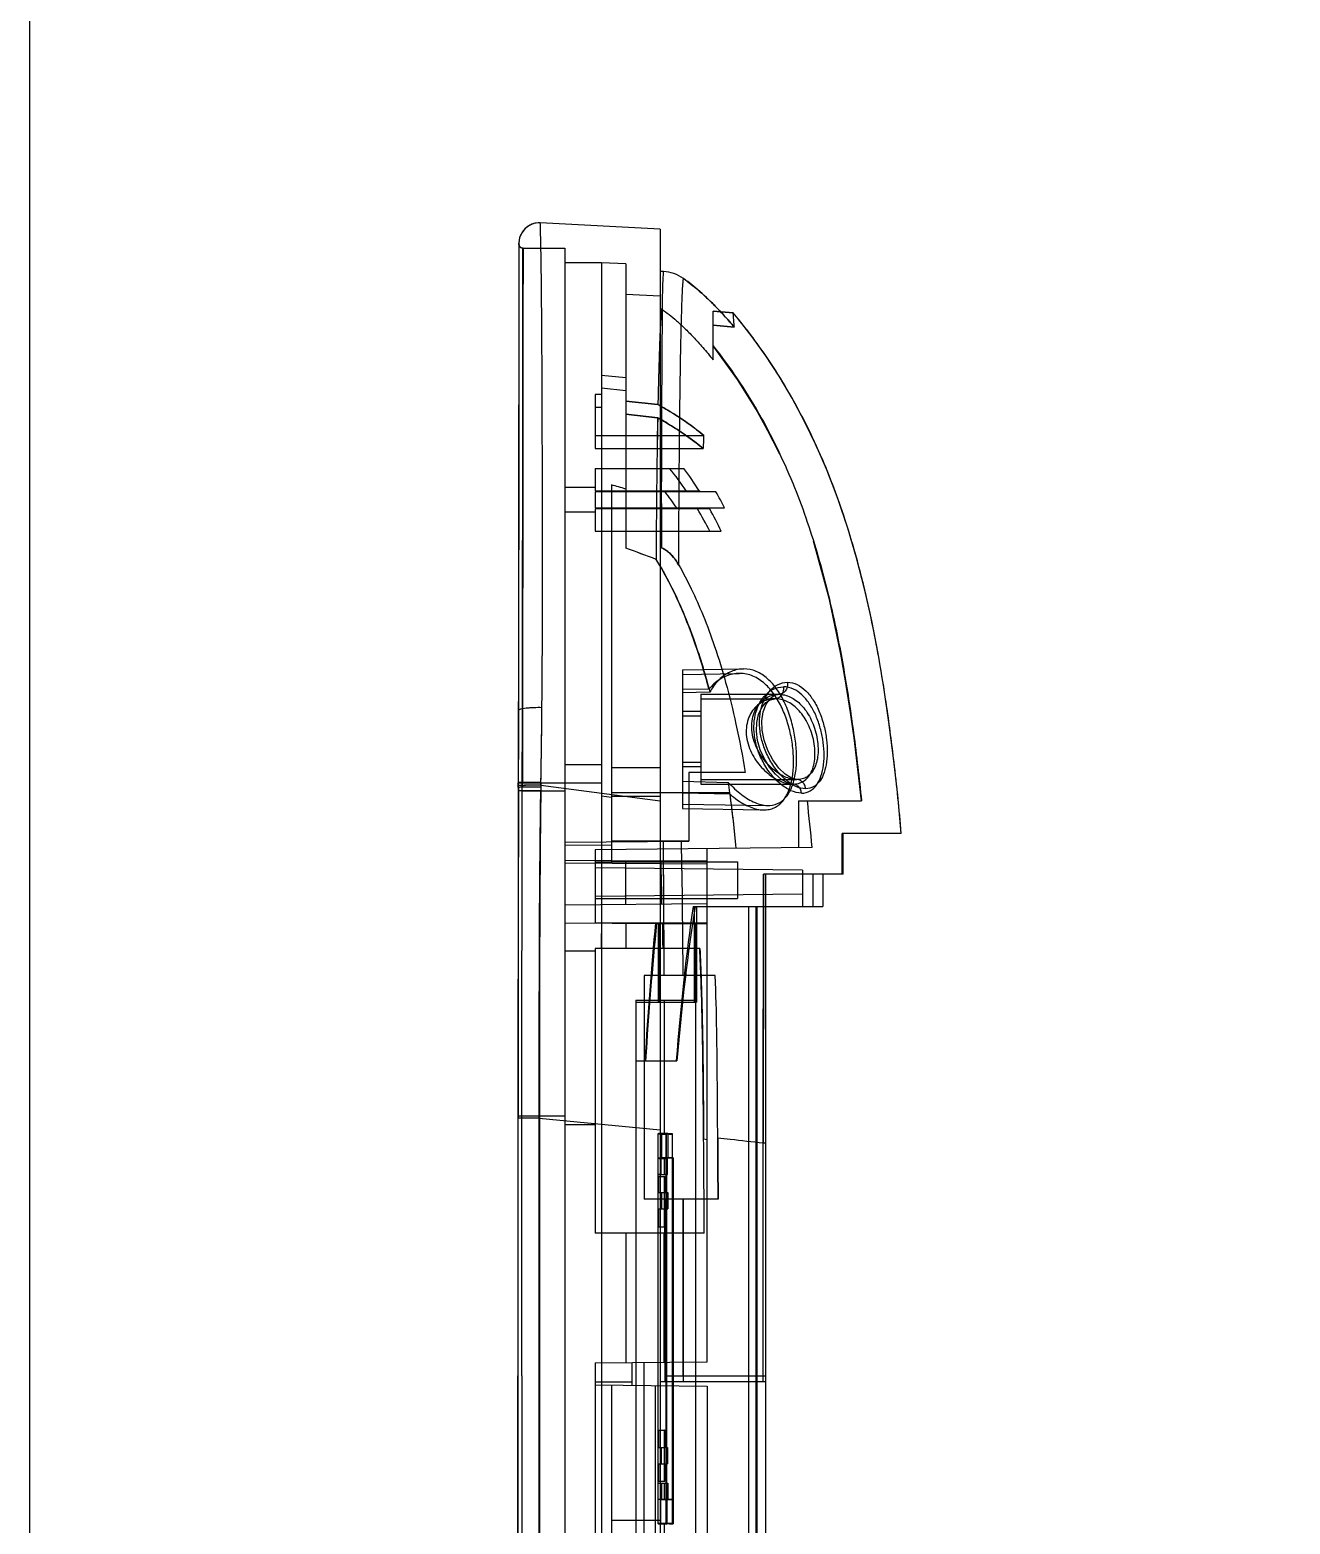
# Model space of a CAD drawing. Header units: inches. Extents: x 67 to 1213, y 469 to 1118.
# Drawn here: x 156 to 218, y 885 to 958.5 of the extents above; entities that cross this region are included whole.
import ezdxf

# ---------------------------------------------------------------- set-up
doc = ezdxf.new("R2010")
doc.units = ezdxf.units.IN
doc.header["$MEASUREMENT"] = 0

msp = doc.modelspace()

# ---------------------------------------------------------------- linework, layer by layer
at = {"color": 7, "linetype": 'Continuous'}
for p, q in [((187.02558, 948.72861), (181.1193, 949.03815)), ((187.02558, 948.72861), (187.02558, 865.99023)), ((180.06697, 948.03591), (180.05175, 932.1423)), ((180.26646, 947.79487), (182.32552, 947.79487)), ((182.32552, 947.79487), (182.32552, 836.78559)), ((182.32552, 947.09244), (184.12552, 947.09244)), ((185.32558, 947.01524), (184.12498, 947.07816)), ((184.12552, 947.08924), (184.12552, 837.49161)), ((185.32558, 947.01524), (185.32558, 933.0294)), ((187.02558, 946.65833), (187.17419, 946.64836)), ((187.17476, 946.64829), (187.02558, 946.6583)), ((187.02558, 945.42409), (185.32558, 945.51318)), ((187.09702, 944.7974), (187.02558, 944.80235)), ((187.02558, 944.80233), (187.09774, 944.79733)), ((190.6147, 944.61333), (189.62558, 944.69987)), ((189.62558, 942.29603), (189.62558, 944.69986)), ((189.62559, 944.69959), (190.61541, 944.61297)), ((190.66084, 943.91288), (189.62558, 944.00689)), ((189.62558, 944.00689), (190.66084, 943.91288)), ((191.81385, 943.07196), (191.28274, 943.78349)), ((184.12552, 941.54559), (185.32558, 941.42191)), ((184.12552, 940.59008), (183.82552, 940.59008)), ((183.82552, 940.59008), (183.82552, 937.93181)), ((185.32558, 940.77801), (184.12552, 940.9063)), ((183.82552, 939.96763), (184.12552, 939.96763)), ((186.90802, 940.09878), (185.32558, 940.26044)), ((185.32558, 940.26044), (186.90877, 940.0987)), ((192.70911, 938.08212), (191.71925, 939.92212)), ((185.32558, 939.61554), (186.89497, 939.44873)), ((186.89572, 939.44865), (185.32558, 939.61554)), ((183.82552, 938.57301), (189.17116, 938.57301)), ((183.82552, 937.93181), (189.14265, 937.93181)), ((183.82552, 936.95545), (188.18835, 936.95545)), ((183.82552, 936.95545), (183.82552, 935.85347)), ((183.82552, 936.00626), (182.32552, 936.00626)), ((183.82552, 935.85347), (188.93499, 935.85347)), ((189.76379, 935.80626), (183.82552, 935.80626)), ((183.82552, 935.80626), (183.82552, 935.00626)), ((184.62552, 936.14137), (184.62552, 917.61696)), ((183.82552, 934.80626), (182.32552, 934.80626)), ((183.82552, 935.00626), (190.19263, 935.00626)), ((189.46031, 934.95905), (183.82552, 934.95905)), ((183.82552, 934.95905), (183.82552, 933.85707)), ((183.82552, 933.85707), (190.02718, 933.85707)), ((187.08464, 933.04109), (187.02558, 933.06408)), ((187.02558, 933.06408), (187.08474, 933.04106)), ((180.05201, 932.33458), (180.01368, 904.9616)), ((188.12552, 927.03539), (191.11308, 927.08754)), ((188.12552, 927.03539), (188.12552, 920.21548)), ((188.12552, 926.81649), (190.90295, 926.86497)), ((189.41918, 926.09428), (188.12552, 926.06511)), ((189.46436, 925.94324), (188.12552, 925.90791)), ((189.02552, 925.83488), (192.86234, 925.83488)), ((189.02552, 925.83488), (189.02552, 921.41599)), ((189.02552, 925.61599), (192.66827, 925.61599)), ((189.02552, 924.98488), (188.12552, 924.98488)), ((189.02552, 924.76599), (188.12552, 924.76599)), ((182.32552, 922.37892), (184.12552, 922.37892)), ((187.02558, 922.21696), (184.62552, 922.21696)), ((189.02552, 922.48488), (188.12552, 922.48488)), ((189.02552, 922.26599), (188.12552, 922.26599)), ((180.03403, 921.48345), (184.12552, 921.48023)), ((180.03411, 921.24222), (180.03457, 921.48345)), ((180.21412, 904.96144), (180.23388, 921.48282)), ((180.23244, 921.48286), (180.23502, 921.24177)), ((181.14662, 921.49961), (181.14931, 921.35826)), ((188.12552, 921.56186), (190.37273, 921.50273)), ((191.20486, 921.99023), (188.42552, 921.99023)), ((188.42552, 921.99023), (188.42552, 918.60911)), ((189.02552, 921.63488), (193.74908, 921.63488)), ((180.03348, 921.24226), (180.03321, 921.07834)), ((180.03368, 921.34659), (180.03347, 921.24226)), ((180.03861, 921.25461), (180.03412, 921.24222)), ((180.0386, 921.25459), (180.03864, 921.34631)), ((180.23329, 921.07789), (180.23244, 921.24177)), ((180.23256, 921.07789), (182.32552, 921.07789)), ((181.14834, 921.3581), (181.1427, 921.08983)), ((181.14834, 921.35804), (187.02558, 920.59847)), ((184.12552, 920.8449), (184.62553, 920.7681)), ((190.45165, 920.98376), (184.62552, 920.98391)), ((184.62552, 920.81643), (187.02558, 920.81643)), ((190.45845, 920.91518), (188.12552, 920.96704)), ((189.02552, 921.41599), (193.54777, 921.41599)), ((188.12552, 920.43438), (192.32215, 920.36113)), ((188.12552, 920.21548), (192.10433, 920.14603)), ((193.82552, 920.59023), (196.92973, 920.59023)), ((193.82552, 920.59023), (193.82552, 918.29023)), ((182.32552, 918.55587), (188.42552, 918.60911)), ((184.62552, 918.61696), (188.42552, 918.61696)), ((195.98093, 916.9899), (195.98093, 918.99065)), ((198.88828, 918.99023), (195.98181, 918.99023)), ((196.02552, 916.97681), (196.02552, 918.99023)), ((182.32552, 918.41039), (184.62552, 918.43046)), ((194.50209, 918.29731), (183.82552, 918.1855)), ((183.82552, 918.1855), (183.82552, 914.59023)), ((189.32552, 892.99023), (189.32552, 918.2431)), ((182.32552, 917.67805), (189.32552, 917.61696)), ((189.32552, 917.47148), (182.32552, 917.53257)), ((183.82552, 917.59023), (190.82552, 917.59023)), ((194.02552, 917.18813), (183.82552, 917.29495)), ((189.32552, 917.61696), (184.62552, 917.61696)), ((185.32558, 915.48273), (185.32558, 917.65187)), ((190.82552, 917.59023), (190.82552, 915.79023)), ((194.02552, 917.18813), (194.02552, 915.39023)), ((192.09299, 903.75522), (192.10629, 916.99023)), ((196.02552, 916.99023), (192.10629, 916.99023)), ((192.22552, 867.19023), (192.22552, 916.99023)), ((194.52552, 916.99023), (194.52552, 915.39023)), ((195.02552, 916.99023), (195.02552, 915.39023)), ((194.02552, 915.99232), (183.82552, 915.8855)), ((183.82552, 915.79023), (190.82552, 915.79023)), ((189.32552, 915.51764), (182.32552, 915.45655)), ((188.63822, 915.39023), (195.02552, 915.39023)), ((188.71263, 910.69023), (188.71263, 915.39023)), ((188.81508, 915.39023), (188.81508, 910.69023)), ((191.36126, 915.39023), (191.36126, 868.79023)), ((191.72552, 915.39023), (191.72552, 867.19023)), ((191.77917, 915.39023), (191.77917, 868.79023)), ((189.32552, 914.51764), (182.32552, 914.57873)), ((183.82552, 914.59023), (189.32552, 914.59023)), ((185.32558, 914.55255), (185.32558, 913.31764)), ((186.91329, 914.59023), (186.91329, 910.69023)), ((186.98115, 910.69023), (186.98115, 914.59023)), ((188.78244, 869.59023), (188.78244, 914.59023)), ((184.1255, 913.31764), (184.12546, 914.05802)), ((183.82552, 913.19999), (182.32552, 913.19999)), ((188.97295, 913.31764), (183.82552, 913.31764)), ((183.82552, 913.31764), (183.82552, 899.31764)), ((189.73345, 911.99023), (186.22552, 911.99023)), ((186.22552, 911.99023), (186.22552, 900.99023)), ((180.01782, 910.57583), (180.00847, 892.29023)), ((185.82552, 910.79023), (188.81508, 910.79023)), ((185.82552, 910.79023), (185.82552, 872.99023)), ((185.82552, 910.69023), (188.81508, 910.69023)), ((187.22552, 904.19838), (187.22552, 910.79023)), ((185.82552, 907.79023), (187.84156, 907.79023)), ((182.32552, 905.07827), (180.01332, 905.0784)), ((180.01487, 905.07841), (180.01478, 904.97886)), ((180.028, 904.9743), (180.0153, 904.96161)), ((180.02444, 892.29023), (180.028, 904.9743)), ((180.21016, 892.29022), (180.21451, 905.07827)), ((181.06137, 892.29023), (181.06599, 904.96105)), ((181.06549, 904.97814), (181.06556, 905.07766)), ((181.06556, 904.97815), (187.02558, 904.39741)), ((181.06615, 904.97809), (181.06562, 904.96107)), ((181.0756, 904.9772), (181.07161, 892.29023)), ((182.32552, 904.67081), (183.82552, 904.67081)), ((186.92552, 885.00212), (186.92552, 904.22039)), ((187.33572, 904.22251), (187.02948, 904.22251)), ((187.02951, 903.02239), (187.02951, 904.22251)), ((187.39284, 904.21777), (187.08325, 904.21777)), ((187.08325, 904.21777), (187.08325, 903.01765)), ((187.63395, 904.20242), (187.30947, 904.20242)), ((187.30947, 886.19896), (187.30947, 904.20242)), ((187.63395, 904.19435), (187.30947, 904.19435)), ((187.33576, 903.02239), (187.33576, 904.22251)), ((187.39284, 904.21777), (187.39284, 903.01765)), ((187.63395, 886.19896), (187.63395, 904.20242)), ((189.15913, 903.95006), (189.32589, 903.9282)), ((189.15977, 903.94993), (189.32554, 903.92821)), ((192.09083, 891.99021), (192.09211, 903.75523)), ((187.61471, 903.02239), (187.02951, 903.02239)), ((187.07216, 903.0009), (187.38105, 903.0009)), ((187.07216, 902.19586), (187.07216, 903.0009)), ((187.07216, 902.99586), (187.38105, 902.99586)), ((187.65372, 903.01608), (187.08325, 903.01765)), ((187.22552, 902.19838), (187.22552, 902.99838)), ((187.29147, 903.02239), (187.29147, 885.02239)), ((187.32795, 903.01608), (187.32795, 885.01608)), ((187.38105, 902.19586), (187.38105, 903.0009)), ((187.61471, 903.02239), (187.61471, 885.02239)), ((187.65372, 903.01608), (187.65372, 885.01608)), ((186.92552, 902.10886), (187.24517, 902.10886)), ((186.93705, 902.10886), (186.93705, 901.30886)), ((186.94407, 902.10886), (186.94407, 901.30886)), ((187.07216, 902.2009), (187.38105, 902.2009)), ((187.07216, 902.19586), (187.38105, 902.19586)), ((187.22552, 899.61886), (187.22552, 902.10886)), ((187.23773, 902.10886), (187.23773, 901.30886)), ((187.24517, 902.10886), (187.24517, 901.30886)), ((189.87427, 900.99023), (186.22552, 900.99023)), ((186.93705, 901.30886), (187.39323, 901.30886)), ((187.06114, 901.30886), (187.06114, 900.50886)), ((187.08363, 901.30886), (187.08363, 900.50886)), ((187.26017, 892.29023), (187.25084, 900.99023)), ((187.36934, 901.30886), (187.36934, 900.50886)), ((187.39323, 901.30886), (187.39323, 900.50886)), ((186.93705, 900.50886), (187.39323, 900.50886)), ((186.93705, 900.50886), (186.93705, 899.61886)), ((186.94407, 900.50886), (186.94407, 899.61886)), ((187.23773, 900.50886), (187.23773, 899.61886)), ((187.24517, 900.50886), (187.24517, 899.61886)), ((186.92552, 899.61886), (187.24517, 899.61886)), ((189.18119, 899.31764), (183.82552, 899.31764)), ((185.32558, 899.31764), (184.12588, 899.31764)), ((185.32558, 899.31764), (185.32558, 892.94834)), ((183.82552, 892.93263), (189.32551, 892.99023)), ((183.82552, 892.93263), (183.82552, 864.63139)), ((185.62552, 892.95148), (185.62552, 891.82898)), ((186.22087, 892.95771), (186.22087, 876.79023)), ((180.01427, 879.61876), (180.00968, 892.29023)), ((180.0108, 892.29023), (180.02444, 892.29023)), ((180.028, 879.60617), (180.02444, 892.29023)), ((180.21016, 892.29024), (180.21444, 879.50219)), ((181.06578, 879.73523), (181.06137, 892.29023)), ((181.07161, 892.29023), (181.0756, 879.60326)), ((187.26042, 891.99024), (187.26044, 892.29023)), ((187.26044, 892.29023), (187.26042, 891.99024)), ((187.26044, 892.29022), (192.22552, 892.29025)), ((188.15267, 892.29023), (188.15214, 891.99021)), ((183.82552, 891.99023), (185.62552, 891.99023)), ((183.82552, 891.84783), (189.32552, 891.79023)), ((184.62552, 891.83945), (184.62552, 879.79023)), ((186.76915, 891.817), (186.76915, 876.79023)), ((192.22552, 891.99025), (187.02558, 891.99023)), ((189.32552, 891.79023), (189.32552, 869.59023)), ((186.94035, 889.61275), (186.94035, 888.76149)), ((186.94035, 889.61149), (187.24123, 889.61149)), ((187.22552, 887.11212), (187.22552, 889.61212)), ((187.24123, 889.61149), (187.24123, 888.76149)), ((186.94035, 888.76149), (187.38105, 888.76149)), ((187.07216, 888.76149), (187.07216, 887.96149)), ((187.38105, 888.76149), (187.38105, 887.96149)), ((186.94035, 887.96149), (186.94035, 887.11275)), ((186.94035, 887.96149), (187.38105, 887.96149)), ((187.24123, 887.96149), (187.24123, 887.11149)), ((186.92552, 887.01886), (187.39323, 887.01886)), ((186.94035, 887.11149), (187.24123, 887.11149)), ((187.06114, 887.01886), (187.06114, 886.21886)), ((187.08363, 887.01886), (187.08363, 886.21886)), ((187.22552, 886.21886), (187.22552, 887.01886)), ((187.36934, 887.01886), (187.36934, 886.21886)), ((187.39323, 887.01886), (187.39323, 886.21886)), ((186.92552, 886.21886), (187.39323, 886.21886)), ((187.63395, 886.20527), (187.03872, 886.20385)), ((187.03872, 886.20038), (187.03872, 885.00038)), ((187.63395, 886.19896), (187.03872, 886.20038)), ((187.34553, 886.20385), (187.34553, 885.00385)), ((184.62552, 885.19023), (187.02558, 885.19023)), ((187.34553, 885.00038), (187.03872, 885.00038)), ((187.22552, 872.99023), (187.22552, 885.01931)), ((187.61471, 885.02239), (187.29147, 885.02239)), ((187.65372, 885.01608), (187.32795, 885.01608))]:
    msp.add_line(p, q, dxfattribs=at)
msp.add_lwpolyline([(155.9932, 1015.51046), (293.89316, 1015.51046), (293.89316, 808.91913), (155.9932, 808.91913)], close=True)
for points in [[(181.1193, 949.03815), (180.84886, 949.01544), (180.59574, 948.92153), (180.3768, 948.76317), (180.20831, 948.55208), (180.10246, 948.30358), (180.06697, 948.03591)], [(180.06931, 947.97105), (180.06822, 947.98945), (180.06751, 948.00648), (180.06711, 948.0224), (180.06697, 948.03743)], [(180.06869, 947.98085), (180.06742, 948.0095), (180.06697, 948.03591)], [(180.26845, 947.79267), (180.19349, 947.80725), (180.13121, 947.84701), (180.08734, 947.90723), (180.06887, 947.98079)], [(180.26644, 947.79269), (180.19201, 947.80784), (180.13045, 947.84773)], [(198.88828, 918.99023), (198.71068, 920.86861), (198.50937, 922.69001), (198.28254, 924.45739), (198.02839, 926.17247), (197.74544, 927.83643), (197.43028, 929.45342), (197.07757, 931.02671), (196.6849, 932.55022), (196.2522, 934.01612), (195.77988, 935.42065), (195.2677, 936.76483), (194.71622, 938.0485), (194.12887, 939.26716), (193.51238, 940.41537), (192.87615, 941.48742), (192.22025, 942.49302), (191.5499, 943.43165), (190.8751, 944.29824)], [(192.91385, 937.65695), (191.92064, 939.57317), (190.83272, 941.33226), (189.62548, 942.97987)], [(196.92973, 920.59023), (196.5114, 924.12378), (195.99146, 927.42069), (195.3534, 930.49737), (194.57005, 933.36488)], [(196.92973, 920.59024), (196.62977, 923.22636), (196.27591, 925.72996), (195.86292, 928.1123)], [(193.53664, 921.41604), (193.29233, 921.4727), (192.99324, 921.64156), (192.68923, 921.9049), (192.40041, 922.24759), (192.14642, 922.65284), (191.94548, 923.10094), (191.81276, 923.56733), (191.75653, 924.01896), (191.77413, 924.4459), (191.86598, 924.84473), (192.02502, 925.18209), (192.22754, 925.42704), (192.44547, 925.56944), (192.66465, 925.61598)], [(193.73554, 921.63497), (193.48945, 921.70029), (193.17524, 921.89856), (192.85766, 922.20727), (192.56263, 922.60628), (192.3153, 923.07052), (192.13664, 923.57081), (192.04106, 924.06751), (192.02805, 924.53312), (192.09485, 924.96964), (192.23871, 925.34881), (192.4357, 925.62673), (192.64967, 925.78526), (192.85881, 925.83488)]]:
    msp.add_lwpolyline(points, dxfattribs=at)
for centre, radius, start, end in [((181.06697, 948.03952), 1, 86.9999997, 183.3543693), ((187.04308, 944.69868), 1.95408, 54.8761232, 86.152856), ((562.94114, 932.04296), 376.11878, 178.8717743, 179.9341598), ((562.69795, 932.03256), 375.87529, 178.8694695, 179.9325514), ((179.35362, 938.67825), 9.81745, 355.6394595, 359.385773), ((179.27391, 938.67331), 9.89776, 355.7035863, 359.4193579), ((174.5175, 926.5906), 16.60093, 33.9157911, 38.6349022), ((174.1035, 926.60882), 17.47671, 31.9358124, 36.3007599), ((129.13305, 743.16438), 200.79723, 73.7489199, 73.9568799), ((128.67928, 741.59706), 202.42891, 73.7497583, 73.956042), ((174.07327, 925.82198), 16.54228, 33.7245056, 37.125406), ((188.22206, 934.80633), 1.2668, 52.1235584, 55.7517967), ((171.42245, 925.45961), 21.05843, 26.9582129, 29.4280574), ((189.66938, 936.1593), 1.44854, 232.7499503, 235.9547918), ((171.53135, 924.72222), 20.12514, 26.9943348, 30.5745699), ((170.8377, 924.68296), 21.26968, 25.5515419, 28.8902345), ((152.55769, 842.22461), 96.53622, 69.2098438, 70.1574718), ((152.50044, 842.06997), 96.70112, 69.2108592, 70.1566656), ((-260.72895, 929.25886), 441.94792, 358.9756614, 359.4707239), ((131.45413, 912.28084), 59.63594, 8.3915243, 8.8957159), ((115.60066, 910.93411), 75.52269, 5.565215, 7.6469191), ((117.12854, 911.08944), 73.98526, 5.5603435, 7.6318049), ((99.95337, 909.60134), 94.94775, 5.2549069, 6.6460868), ((98.25261, 909.42314), 96.65771, 5.2677585, 6.6343281), ((-194.38456, 910.56085), 382.53516, 0.214092, 1.2067271), ((-198.49253, 910.51392), 386.64326, 0.2187704, 1.1992293), ((-172.06149, 908.46126), 359.23881, 1.1224225, 1.4635732), ((-154.8282, 908.85624), 342.00082, 1.1128199, 1.4467808), ((-307.64959, 899.27289), 496.83074, 0.0051613, 0.5393921), ((-348.77084, 899.14944), 537.95203, 0.0179148, 0.5112944), ((187.65477, 973.3895), 70.37418, 269.5346877, 269.7339133), ((187.72819, 984.92165), 81.90655, 269.548849, 269.7200237), ((187.99591, 981.96506), 78.94971, 269.5623315, 269.7516616), ((188.07316, 994.90439), 91.88926, 269.575791, 269.7384603)]:
    msp.add_arc(centre, radius, start, end, dxfattribs=at)
for centre, major_axis, ratio, start_param, end_param in [((192.32652, 892.29023), (0, 33.43988), 0.15254239, 0.80821281, 1.08883468), ((192.32652, 892.29023), (0, 32.5361), 0.15677968, 0.78132591, 1.07424777), ((192.32652, 892.29023), (0, 42.61766), 0.15254239, 1.02012765, 1.19856065), ((192.32652, 892.29023), (0, 41.46583), 0.15677968, 1.00298027, 1.18769189), ((192.32652, 904.19838), (5.401, 0), 0.00201857, 2.76225876, 3.52092655), ((192.32652, 904.19838), (5.101, 0), 0.00201857, 2.73870113, 3.54448418), ((192.32652, 902.99838), (5.401, 0), 0.00201857, 2.90803646, 3.37514885), ((192.32652, 902.99838), (5.101, 0), 0.00201857, 2.8940214, 3.38916391), ((192.32652, 902.19838), (5.401, 0), 0.00201857, 2.90803646, 3.37514885), ((192.32652, 902.19838), (5.101, 0), 0.00201857, 2.8940214, 3.38916391), ((192.32652, 889.61212), (5.401, 0), 0.00157737, 3.06746442, 3.21572088), ((192.32652, 889.61212), (5.101, 0), 0.00157737, 3.06309607, 3.22008924), ((192.32652, 887.11212), (5.401, 0), 0.00157737, 3.06746442, 3.21572088), ((192.32652, 887.11212), (5.101, 0), 0.00157737, 3.06309607, 3.22008924), ((192.32652, 886.20212), (5.401, 0), 0.00157737, 2.76225876, 2.93649171), ((192.32652, 886.20212), (5.401, 0), 0.00157737, -2.93649171, -2.76225876), ((192.32652, 886.20212), (5.101, 0), 0.00157737, 2.73870113, 2.92424136), ((192.32652, 886.20212), (5.101, 0), 0.00157737, -2.92424136, -2.73870113), ((192.32652, 885.01931), (5.401, 0), 0.00157737, 2.77136143, 3.53006329), ((192.32652, 885.00212), (5.401, 0), 0.00157737, 2.93649171, 3.3466936), ((192.32652, 885.01931), (5.101, 0), 0.00157737, 2.74843073, 3.55425529), ((192.32652, 885.00212), (5.101, 0), 0.00157737, 2.92424136, 3.35894394)]:
    msp.add_ellipse(centre, major_axis=major_axis, ratio=ratio, start_param=start_param, end_param=end_param, dxfattribs=at)
for points, knots in [([(181.14931, 921.49961), (181.16391, 922.20461), (181.1875, 923.83289), (181.21423, 926.57264), (181.22736, 929.8107), (181.22863, 933.18059), (181.22208, 936.402), (181.21631, 939.32602), (181.20601, 941.99177), (181.19185, 944.34858), (181.17357, 946.27752), (181.15222, 947.69628), (181.13365, 948.55784), (181.12238, 948.9413), (181.1193, 949.03815)], [0, 0, 0, 0, 0.07681442, 0.17739087, 0.29846483, 0.42954952, 0.5444854, 0.64938582, 0.74807458, 0.8348772, 0.90612658, 0.95821033, 0.98944492, 1, 1, 1, 1]), ([(180.06869, 947.98089), (180.06852, 947.81304), (180.06781, 947.1461), (180.06604, 945.66549), (180.06421, 943.25525), (180.061, 940.00503), (180.05743, 936.03928), (180.05187, 931.51053), (180.04502, 926.59524), (180.03803, 923.20915), (180.03395, 921.48354)], [0, 0, 0, 0, 0.01900336, 0.07551058, 0.16763279, 0.29188775, 0.44349665, 0.61663048, 0.80462829, 1, 1, 1, 1]), ([(180.06888, 947.98063), (180.06999, 947.96334), (180.0791, 947.91549), (180.11627, 947.85503), (180.17976, 947.80668), (180.2391, 947.79307), (180.26644, 947.79269)], [0, 0, 0, 0, 0.16101255, 0.45353552, 0.74605849, 1, 1, 1, 1]), ([(180.23081, 921.48283), (180.23205, 922.02557), (180.23458, 923.20318), (180.23812, 925.07384), (180.24151, 927.10137), (180.24453, 929.11758), (180.2471, 930.99934), (180.24939, 932.70109), (180.25146, 934.29506), (180.25337, 935.87172), (180.25514, 937.46402), (180.25672, 939.01051), (180.2581, 940.40696), (180.25933, 941.59394), (180.26036, 942.58375), (180.26119, 943.41076), (180.26185, 944.10342), (180.26238, 944.68452), (180.26283, 945.17445), (180.26321, 945.59097), (180.26353, 945.94804), (180.26383, 946.25512), (180.26409, 946.51757), (180.26432, 946.73878), (180.26451, 946.92247), (180.26467, 947.0739), (180.2648, 947.19892), (180.2649, 947.30245), (180.26498, 947.38839), (180.26505, 947.45987), (180.2651, 947.51937), (180.26514, 947.5689), (180.26517, 947.61011), (180.2652, 947.64435), (180.26522, 947.67273), (180.26523, 947.69617), (180.26524, 947.71546), (180.26525, 947.7313), (180.26526, 947.74424), (180.26526, 947.75479), (180.26526, 947.76335), (180.26526, 947.77027), (180.26526, 947.77696), (180.26525, 947.78429), (180.26524, 947.78979), (180.26523, 947.79271)], [0, 0, 0, 0, 0.06188662, 0.13427772, 0.21330302, 0.29307725, 0.36417688, 0.42787255, 0.48712057, 0.54592945, 0.607653, 0.66868346, 0.72226837, 0.76688358, 0.80403024, 0.83513168, 0.8611834, 0.88301175, 0.90139175, 0.91704793, 0.93050588, 0.94210655, 0.95206261, 0.96043236, 0.96732985, 0.97300784, 0.97769951, 0.98158543, 0.98481297, 0.98749926, 0.98973574, 0.99159722, 0.99314656, 0.99443464, 0.99550195, 0.99638277, 0.99710738, 0.99770186, 0.99818795, 0.99858372, 0.99890467, 0.99916415, 0.99937276, 0.99966659, 1, 1, 1, 1]), ([(180.26845, 947.79267), (180.26846, 947.79055), (180.26847, 947.78603), (180.26848, 947.77743), (180.26848, 947.76802), (180.26848, 947.7573), (180.26848, 947.74599), (180.26847, 947.73173), (180.26846, 947.71386), (180.26845, 947.69157), (180.26843, 947.66389), (180.26841, 947.62969), (180.26838, 947.58755), (180.26834, 947.53574), (180.26828, 947.47214), (180.26821, 947.39422), (180.26812, 947.29888), (180.268, 947.18242), (180.26786, 947.04041), (180.26768, 946.86799), (180.26746, 946.66039), (180.26721, 946.41255), (180.26692, 946.11804), (180.26659, 945.76768), (180.26621, 945.34842), (180.26575, 944.84354), (180.26519, 944.23332), (180.26449, 943.49554), (180.2636, 942.60421), (180.26248, 941.52484), (180.26115, 940.23382), (180.2597, 938.76797), (180.2581, 937.2169), (180.25632, 935.64738), (180.25436, 934.0393), (180.25208, 932.30478), (180.24945, 930.34232), (180.24634, 928.13646), (180.24264, 925.80911), (180.23856, 923.57133), (180.23554, 922.14493), (180.23403, 921.48286)], [0, 0, 0, 0, 0.00024205, 0.00051549, 0.00098092, 0.00131459, 0.0017378, 0.00227115, 0.00293992, 0.00377517, 0.0048133, 0.00609604, 0.00767532, 0.00961802, 0.01200399, 0.01492676, 0.01850295, 0.02287492, 0.02820674, 0.03469582, 0.04253484, 0.05187838, 0.06295655, 0.07611627, 0.09182906, 0.11076251, 0.13368603, 0.16140944, 0.19488837, 0.23532098, 0.28448566, 0.34209851, 0.40246567, 0.46134781, 0.5210641, 0.58582816, 0.65912836, 0.74483501, 0.83735343, 0.92450692, 1, 1, 1, 1]), ([(187.17429, 946.64835), (187.15521, 946.4426), (187.12957, 945.94976), (187.11977, 945.16981), (187.11439, 944.28698), (187.10646, 943.27673), (187.10023, 942.16842), (187.09116, 940.93463), (187.0882, 939.67785), (187.08066, 938.34324), (187.07697, 936.91122), (187.07411, 935.13524), (187.08083, 933.82199), (187.08464, 933.04109)], [0, 0, 0, 0, 0.04555148, 0.10871926, 0.17195193, 0.24017176, 0.33143407, 0.41628004, 0.51216377, 0.60849031, 0.71049537, 0.82785107, 1, 1, 1, 1]), ([(187.93652, 932.19604), (187.93949, 933.03751), (187.9431, 934.66447), (187.95991, 937.01183), (187.98016, 939.16541), (188.0037, 941.10052), (188.03286, 942.79376), (188.06101, 944.04318), (188.0847, 944.90441), (188.10435, 945.43954), (188.12982, 945.89563), (188.15323, 946.17262), (188.16708, 946.29714)], [0, 0, 0, 0, 0.17897458, 0.34603995, 0.49927431, 0.63704199, 0.75764972, 0.8594626, 0.90284748, 0.94089626, 0.97335118, 1, 1, 1, 1]), ([(190.66084, 943.91288), (190.38603, 944.23703), (189.84554, 944.83779), (189.01805, 945.64162), (188.44962, 946.09888), (188.16703, 946.29718)], [0, 0, 0, 0, 0.36866657, 0.70050179, 1, 1, 1, 1]), ([(188.16735, 946.29694), (188.29259, 946.20905), (188.54626, 946.02032), (188.92561, 945.70526), (189.32158, 945.34469), (189.74259, 944.92989), (190.19541, 944.44968), (190.50179, 944.10048), (190.66084, 943.91288)], [0, 0, 0, 0, 0.13272044, 0.27410555, 0.42757956, 0.59713547, 0.78665529, 1, 1, 1, 1]), ([(187.09703, 944.79746), (187.08721, 944.72223), (187.06808, 944.55093), (187.04457, 944.257), (187.02288, 943.8839), (187.0023, 943.412), (186.98099, 942.81485), (186.95768, 942.06502), (186.93182, 941.14217), (186.91587, 940.46683), (186.90801, 940.09879)], [0, 0, 0, 0, 0.04838334, 0.10991661, 0.18804131, 0.28673773, 0.41117687, 0.56914687, 0.76520928, 1, 1, 1, 1]), ([(187.09774, 944.79732), (187.08801, 944.72232), (187.06904, 944.55156), (187.0457, 944.25856), (187.02409, 943.88653), (187.00354, 943.4157), (186.9822, 942.8196), (186.9588, 942.07037), (186.93276, 941.14593), (186.91669, 940.46861), (186.90877, 940.0987)], [0, 0, 0, 0, 0.04823467, 0.10956437, 0.18744535, 0.28590985, 0.41014778, 0.56788285, 0.76400984, 1, 1, 1, 1]), ([(187.09702, 944.7974), (187.21948, 944.71228), (187.46805, 944.52756), (187.84135, 944.21279), (188.23821, 943.84212), (188.66971, 943.40285), (189.1407, 942.8832), (189.45991, 942.50178), (189.62558, 942.29603)], [0, 0, 0, 0, 0.12540544, 0.26022354, 0.41039749, 0.5818959, 0.77786414, 1, 1, 1, 1]), ([(190.66084, 943.91288), (190.65723, 944.01775), (190.6548, 944.18399), (190.62468, 944.44282), (190.62682, 944.50979), (190.60757, 944.62099), (190.61542, 944.61299)], [0, 0, 0, 0, 0.44848083, 0.76317124, 0.95213298, 1, 1, 1, 1]), ([(198.88828, 918.99023), (198.78632, 920.16187), (198.57859, 922.23126), (198.2201, 924.98061), (197.87834, 927.1309), (197.53853, 928.96603), (197.1269, 930.87987), (196.61812, 932.85661), (196.03279, 934.73436), (195.41761, 936.42621), (194.71314, 938.10377), (193.87695, 939.79353), (192.9315, 941.43412), (191.87606, 943.02662), (191.06478, 944.07707), (190.6154, 944.61298)], [0, 0, 0, 0, 0.1289392, 0.22797966, 0.30393878, 0.36762003, 0.43257416, 0.51852994, 0.59130772, 0.6481232, 0.71584364, 0.79068323, 0.85466418, 0.92332249, 1, 1, 1, 1]), ([(189.62548, 942.97989), (190.45467, 941.93861), (191.91738, 939.76569), (193.58637, 936.31674), (194.74163, 932.96588), (195.53656, 929.83302), (196.1091, 926.86752), (196.5724, 923.81167), (196.81673, 921.70314), (196.92973, 920.59023)], [0, 0, 0, 0, 0.16724008, 0.32756678, 0.48012446, 0.61175229, 0.73336701, 0.85945341, 1, 1, 1, 1]), ([(189.1705, 938.57301), (188.93444, 938.76529), (188.45091, 939.13491), (187.69482, 939.64342), (187.17261, 939.95208), (186.90802, 940.09878)], [0, 0, 0, 0, 0.33432826, 0.66780136, 1, 1, 1, 1]), ([(186.90877, 940.0987), (187.17259, 939.95284), (187.695, 939.64574), (188.45115, 939.1372), (188.93489, 938.76604), (189.17116, 938.57301)], [0, 0, 0, 0, 0.3310117, 0.66498114, 1, 1, 1, 1]), ([(186.89497, 939.44873), (187.15956, 939.30105), (187.6797, 938.99187), (188.43047, 938.48593), (188.90945, 938.12079), (189.14265, 937.93181)], [0, 0, 0, 0, 0.33486318, 0.6682847, 1, 1, 1, 1]), ([(189.14388, 937.93181), (188.91115, 938.12105), (188.43294, 938.48702), (187.68187, 938.9929), (187.16074, 939.30114), (186.89572, 939.44865)], [0, 0, 0, 0, 0.3314346, 0.66487577, 1, 1, 1, 1]), ([(188.29391, 935.85347), (188.29255, 935.84854), (188.29009, 935.83838), (188.28729, 935.82262), (188.286, 935.8118), (188.2855, 935.80626)], [0, 0, 0, 0, 0.31956422, 0.65264857, 1, 1, 1, 1]), ([(189.46031, 934.95905), (189.46151, 934.96401), (189.46368, 934.9742), (189.46615, 934.98996), (189.46728, 935.00075), (189.46772, 935.00626)], [0, 0, 0, 0, 0.32006006, 0.6532355, 1, 1, 1, 1]), ([(187.93649, 932.19607), (187.86123, 932.32927), (187.70165, 932.57158), (187.41593, 932.8652), (187.19474, 932.99818), (187.08464, 933.04109)], [0, 0, 0, 0, 0.37611203, 0.70950542, 1, 1, 1, 1]), ([(187.08474, 933.04106), (187.14305, 933.01833), (187.26337, 932.95852), (187.43788, 932.83307), (187.61251, 932.66386), (187.78333, 932.4492), (187.88618, 932.28515), (187.93652, 932.19603)], [0, 0, 0, 0, 0.15365815, 0.32806586, 0.52566408, 0.74871083, 1, 1, 1, 1]), ([(189.41918, 926.09428), (189.19827, 926.9232), (188.72344, 928.47968), (187.85647, 930.61712), (187.17635, 931.89652), (186.82254, 932.47516)], [0, 0, 0, 0, 0.37243527, 0.70554229, 1, 1, 1, 1]), ([(186.82287, 932.47504), (187.19579, 931.86625), (187.89435, 930.54902), (188.77287, 928.35924), (189.24472, 926.78396), (189.46436, 925.94324)], [0, 0, 0, 0, 0.3030146, 0.63119657, 1, 1, 1, 1]), ([(187.93649, 932.19607), (188.15272, 931.81328), (188.57878, 930.99543), (189.171, 929.65781), (189.7411, 928.12141), (190.28412, 926.33995), (190.78965, 924.27228), (191.07207, 922.78599), (191.20486, 921.99023)], [0, 0, 0, 0, 0.1224794, 0.25669735, 0.40728349, 0.57873714, 0.7752435, 1, 1, 1, 1]), ([(190.45845, 920.91517), (190.57497, 920.81525), (190.80845, 920.63375), (191.1698, 920.41151), (191.52118, 920.25296), (191.85508, 920.16084), (192.1657, 920.13548), (192.44857, 920.17511), (192.70005, 920.27564), (192.9178, 920.43044), (193.10204, 920.63205), (193.2542, 920.87371), (193.37631, 921.15028), (193.46981, 921.45693), (193.53599, 921.78998), (193.57553, 922.14441), (193.58915, 922.51556), (193.57758, 922.89698), (193.54182, 923.2835), (193.48291, 923.66979), (193.40147, 924.05276), (193.29785, 924.42901), (193.17171, 924.79615), (193.02251, 925.15093), (192.84911, 925.48998), (192.65044, 925.80851), (192.4256, 926.10045), (192.17401, 926.35852), (191.89601, 926.57415), (191.59314, 926.7382), (191.26971, 926.84146), (190.93289, 926.87692), (190.59295, 926.84189), (190.26077, 926.73885), (189.94718, 926.57418), (189.66235, 926.35763), (189.49578, 926.18547), (189.41918, 926.09428)], [0, 0, 0, 0, 0.03748498, 0.07206802, 0.10337085, 0.13132136, 0.15624885, 0.17895314, 0.20044894, 0.22174604, 0.24364188, 0.26672708, 0.29118338, 0.31726445, 0.34486236, 0.37399269, 0.40426587, 0.43548733, 0.46711721, 0.49900482, 0.53085893, 0.56267931, 0.59425364, 0.62559616, 0.65659251, 0.68715562, 0.71714856, 0.74641022, 0.77494031, 0.80274173, 0.83009857, 0.85731774, 0.8848587, 0.91297587, 0.94173876, 0.97091643, 1, 1, 1, 1]), ([(190.37273, 921.50273), (190.57161, 921.28149), (190.97804, 920.89906), (191.63094, 920.49587), (192.25555, 920.32167), (192.81224, 920.41233), (193.23135, 920.74329), (193.50874, 921.22768), (193.67703, 921.82383), (193.74802, 922.50829), (193.72631, 923.25495), (193.61257, 924.03475), (193.40554, 924.81412), (193.10315, 925.55364), (192.704, 926.20804), (192.20867, 926.72759), (191.61968, 927.05536), (190.97117, 927.1235), (190.352, 926.91977), (189.83077, 926.50811), (189.57069, 926.14118), (189.46436, 925.94324)], [0, 0, 0, 0, 0.06858584, 0.12778587, 0.1754946, 0.21496439, 0.25285078, 0.29442837, 0.34173504, 0.39474795, 0.45249472, 0.51352867, 0.57604338, 0.63796687, 0.69711965, 0.75179364, 0.80176237, 0.84927166, 0.8977035, 0.94819915, 1, 1, 1, 1]), ([(193.9734, 920.97056), (193.79598, 920.97598), (193.41276, 921.0729), (192.8936, 921.43332), (192.41157, 921.94482), (192.03204, 922.55847), (191.76988, 923.19886), (191.64142, 923.81222), (191.62292, 924.3969), (191.71061, 924.94041), (191.90427, 925.4264), (192.19516, 925.82828), (192.58656, 926.13027), (192.91603, 926.19582), (193.08342, 926.20611)], [0, 0, 0, 0, 0.07578722, 0.1637312, 0.26660182, 0.3740303, 0.4699096, 0.56071476, 0.64006481, 0.71841852, 0.79416537, 0.86119381, 0.92839737, 1, 1, 1, 1]), ([(194.17863, 921.19066), (194.01651, 921.1906), (193.6499, 921.29107), (193.15693, 921.63414), (192.69686, 922.13734), (192.32102, 922.73922), (192.06264, 923.38191), (191.92361, 924.00292), (191.89741, 924.59043), (191.97119, 925.14013), (192.1517, 925.63676), (192.42564, 926.04262), (192.80039, 926.34364), (193.11565, 926.4274), (193.28162, 926.42638)], [0, 0, 0, 0, 0.07025164, 0.15917729, 0.25747931, 0.36385757, 0.46495667, 0.55625344, 0.63830482, 0.71856563, 0.79505172, 0.86532151, 0.92807936, 1, 1, 1, 1]), ([(193.08342, 926.20611), (193.09394, 926.1381), (193.09177, 926.02923), (193.04931, 925.89203), (192.99682, 925.79456), (192.92544, 925.71459), (192.82064, 925.64006), (192.72687, 925.61599), (192.66827, 925.61599)], [0, 0, 0, 0, 0.25420604, 0.39135716, 0.52811495, 0.6598133, 0.78355741, 1, 1, 1, 1]), ([(193.28162, 926.42638), (193.29346, 926.35177), (193.28939, 926.2335), (193.238, 926.08965), (193.16346, 925.96715), (193.03745, 925.86269), (192.91617, 925.83488), (192.86234, 925.83488)], [0, 0, 0, 0, 0.2778936, 0.42083786, 0.5586657, 0.80202864, 1, 1, 1, 1]), ([(193.9734, 920.97056), (194.12299, 920.97034), (194.42141, 921.04601), (194.75196, 921.37269), (194.96473, 921.82629), (195.07846, 922.37905), (195.09766, 922.99547), (195.03464, 923.62468), (194.89207, 924.24931), (194.67618, 924.84435), (194.38055, 925.38158), (194.02164, 925.81531), (193.58938, 926.12067), (193.25391, 926.20584), (193.08342, 926.20611)], [0, 0, 0, 0, 0.06742144, 0.13098781, 0.20312968, 0.29041456, 0.38360847, 0.48012841, 0.57465391, 0.67170782, 0.76447748, 0.8498204, 0.92316081, 1, 1, 1, 1]), ([(193.28162, 926.42638), (193.44606, 926.42627), (193.78681, 926.33698), (194.21997, 926.00802), (194.58763, 925.53372), (194.88334, 924.94669), (195.09418, 924.29217), (195.21889, 923.62519), (195.25657, 922.97892), (195.2079, 922.39135), (195.07704, 921.8989), (194.87097, 921.52352), (194.57637, 921.25501), (194.31494, 921.19013), (194.17863, 921.19066)], [0, 0, 0, 0, 0.07483973, 0.15400374, 0.24380186, 0.34575407, 0.45166538, 0.5557556, 0.65377636, 0.74544286, 0.8230149, 0.88398344, 0.93796426, 1, 1, 1, 1]), ([(181.20011, 925.17637), (181.06918, 925.1796), (180.87091, 925.17898), (180.61098, 925.16618), (180.43, 925.15083), (180.27681, 925.13012), (180.16091, 925.10631), (180.08936, 925.08319), (180.05461, 925.06234), (180.04437, 925.05174), (180.04162, 925.04652)], [0, 0, 0, 0, 0.33330859, 0.50419624, 0.66218735, 0.79545841, 0.89712472, 0.9636104, 0.98497784, 1, 1, 1, 1]), ([(192.66825, 925.61599), (192.56758, 925.61598), (192.36302, 925.59203), (192.06788, 925.48227), (191.79333, 925.29803), (191.5538, 925.03671), (191.36719, 924.69994), (191.25744, 924.29602), (191.24401, 923.84891), (191.33022, 923.39292), (191.50106, 922.95947), (191.80298, 922.45152), (192.18595, 922.03132), (192.61203, 921.7179), (193.01238, 921.50288), (193.33934, 921.416), (193.54775, 921.41599)], [0, 0, 0, 0, 0.04930316, 0.09976852, 0.15284392, 0.20972332, 0.27177719, 0.33963029, 0.41274251, 0.48893607, 0.56533823, 0.63971826, 0.77748789, 0.84003411, 0.89793244, 1, 1, 1, 1]), ([(193.74907, 921.63488), (193.54677, 921.63491), (193.2286, 921.72325), (192.84166, 921.93979), (192.54175, 922.16928), (192.25456, 922.45462), (191.99168, 922.79538), (191.76801, 923.1859), (191.60212, 923.61657), (191.51632, 924.06822), (191.52357, 924.51139), (191.62209, 924.91356), (191.79538, 925.25094), (192.02168, 925.5139), (192.28377, 925.69993), (192.56764, 925.81083), (192.76518, 925.83488), (192.86233, 925.83488)], [0, 0, 0, 0, 0.10079852, 0.15844093, 0.22096569, 0.28819086, 0.35965992, 0.43474707, 0.51166886, 0.5885638, 0.66238238, 0.73080289, 0.79303635, 0.84963039, 0.90202891, 0.95159074, 1, 1, 1, 1]), ([(193.54771, 921.41599), (193.63952, 921.416), (193.82304, 921.43777), (194.08131, 921.54952), (194.30301, 921.74389), (194.47624, 922.01639), (194.59161, 922.35792), (194.64736, 922.75377), (194.6377, 923.18447), (194.56821, 923.62613), (194.4415, 924.05511), (194.21739, 924.56596), (193.91367, 925.00368), (193.54443, 925.32432), (193.26111, 925.49158), (192.96741, 925.59294), (192.76649, 925.61598), (192.66822, 925.61599)], [0, 0, 0, 0, 0.04799095, 0.09529374, 0.14490261, 0.19977383, 0.26215204, 0.33193881, 0.40772283, 0.48652157, 0.56501138, 0.6408012, 0.77773346, 0.83870723, 0.89531132, 0.9486312, 1, 1, 1, 1]), ([(192.86229, 925.83488), (192.95791, 925.83487), (193.15406, 925.81122), (193.44052, 925.70827), (193.71689, 925.53903), (193.97706, 925.30576), (194.2147, 925.01176), (194.42305, 924.66249), (194.59328, 924.26717), (194.71816, 923.84014), (194.78827, 923.4008), (194.80084, 922.97246), (194.75048, 922.57842), (194.64245, 922.23789), (194.47797, 921.96535), (194.26551, 921.7699), (194.01597, 921.65689), (193.83793, 921.63489), (193.74903, 921.63488)], [0, 0, 0, 0, 0.05056225, 0.10337795, 0.15978694, 0.22085501, 0.28726577, 0.35893712, 0.43524036, 0.51426467, 0.59359092, 0.66987763, 0.74009376, 0.80269565, 0.85745431, 0.9065439, 0.95298854, 1, 1, 1, 1]), ([(180.0417, 925.04664), (180.04058, 924.40615), (180.03834, 923.21842), (180.0358, 922.03069), (180.03457, 921.48345)], [0, 0, 0, 0, 0.53925273, 1, 1, 1, 1]), ([(180.03864, 921.34629), (180.03887, 921.75855), (180.03939, 922.58221), (180.04039, 923.81564), (180.04119, 924.63679), (180.04162, 925.04655)], [0, 0, 0, 0, 0.3342446, 0.66778757, 1, 1, 1, 1]), ([(181.14931, 921.4996), (181.08502, 921.49986), (180.95339, 921.50016), (180.75548, 921.49989), (180.56165, 921.49879), (180.40893, 921.49718), (180.29938, 921.49541), (180.23025, 921.49398), (180.17121, 921.49243), (180.12296, 921.49081), (180.08581, 921.48912), (180.0617, 921.48762), (180.04778, 921.4863), (180.041, 921.48549), (180.03674, 921.48462), (180.03448, 921.48405), (180.03395, 921.48354)], [0, 0, 0, 0, 0.17283697, 0.35386229, 0.53207006, 0.69391323, 0.76444523, 0.82663953, 0.87979496, 0.92321103, 0.95641264, 0.97982279, 0.98806122, 0.99410124, 0.99803627, 1, 1, 1, 1]), ([(194.17863, 921.19066), (194.1728, 921.25072), (194.14205, 921.36987), (194.04166, 921.51905), (193.90249, 921.61395), (193.79761, 921.63488), (193.74908, 921.63488)], [0, 0, 0, 0, 0.26880397, 0.53726022, 0.78382852, 1, 1, 1, 1]), ([(180.03321, 921.07821), (180.02892, 918.41213), (180.02175, 913.07887), (180.01642, 907.7456), (180.01444, 905.07841)], [0, 0, 0, 0, 0.49989686, 1, 1, 1, 1]), ([(180.0386, 921.25459), (180.03805, 919.89148), (180.03698, 917.25671), (180.03405, 913.23017), (180.03074, 909.16652), (180.0289, 906.37453), (180.028, 904.9743)], [0, 0, 0, 0, 0.25118336, 0.48551371, 0.74197778, 1, 1, 1, 1]), ([(181.1427, 921.08983), (181.0322, 921.09015), (180.81873, 921.09145), (180.52542, 921.08571), (180.2794, 921.09562), (180.13502, 921.06877), (180.04674, 921.09268), (180.03321, 921.07822)], [0, 0, 0, 0, 0.29873258, 0.57541681, 0.79955606, 0.94645436, 1, 1, 1, 1]), ([(181.14662, 921.35826), (181.08252, 921.35847), (180.95124, 921.35872), (180.75379, 921.35856), (180.56033, 921.35778), (180.40783, 921.35663), (180.29838, 921.35534), (180.2293, 921.35429), (180.17031, 921.35316), (180.12212, 921.35197), (180.08505, 921.35072), (180.06104, 921.34962), (180.0472, 921.34862), (180.04051, 921.34806), (180.03637, 921.34735), (180.03418, 921.34701), (180.03366, 921.34659)], [0, 0, 0, 0, 0.17275457, 0.35375994, 0.53205983, 0.69408365, 0.76472398, 0.82702152, 0.88025842, 0.92371722, 0.95690721, 0.98024287, 0.98841719, 0.99437206, 0.99819502, 1, 1, 1, 1]), ([(181.14711, 921.26645), (181.0205, 921.2667), (180.83008, 921.2666), (180.58112, 921.26541), (180.40973, 921.26401), (180.26506, 921.26218), (180.15537, 921.25999), (180.08777, 921.25807), (180.05336, 921.2561), (180.04249, 921.25525), (180.0386, 921.25461)], [0, 0, 0, 0, 0.34258883, 0.51526337, 0.67364368, 0.80638737, 0.90671464, 0.97053954, 0.98933166, 1, 1, 1, 1]), ([(181.14834, 921.35804), (181.02047, 921.35833), (180.8285, 921.35828), (180.57799, 921.35711), (180.40657, 921.35571), (180.26255, 921.35389), (180.15383, 921.35169), (180.08705, 921.34976), (180.05316, 921.34778), (180.04247, 921.34692), (180.03864, 921.34629)], [0, 0, 0, 0, 0.34563178, 0.51889649, 0.67710026, 0.8089949, 0.90819454, 0.97104902, 0.98951182, 1, 1, 1, 1]), ([(181.06552, 905.07765), (181.06542, 906.38645), (181.06698, 908.94025), (181.07263, 912.8022), (181.09115, 916.83086), (181.12312, 919.61438), (181.1427, 921.08976)], [0, 0, 0, 0, 0.24520937, 0.47846509, 0.72355558, 1, 1, 1, 1]), ([(181.14711, 921.26639), (181.10992, 918.55072), (181.07555, 913.12088), (181.07695, 907.69108), (181.07532, 904.9772)], [0, 0, 0, 0, 0.50018803, 1, 1, 1, 1]), ([(193.9734, 920.97056), (193.9673, 921.03545), (193.93401, 921.16054), (193.82753, 921.31024), (193.69036, 921.39779), (193.59214, 921.41599), (193.54777, 921.41599)], [0, 0, 0, 0, 0.29111026, 0.56487389, 0.80179731, 1, 1, 1, 1]), ([(187.16576, 918.61696), (187.17074, 917.81478), (187.1776, 916.31299), (187.19251, 914.10409), (187.20067, 912.69736), (187.20516, 911.99023)], [0, 0, 0, 0, 0.36315958, 0.67987202, 1, 1, 1, 1]), ([(187.16584, 918.59811), (187.16952, 917.88683), (187.17701, 916.44129), (187.1914, 914.23867), (187.20027, 912.74732), (187.20516, 911.99023)], [0, 0, 0, 0, 0.32292604, 0.65627538, 1, 1, 1, 1]), ([(192.10623, 916.99023), (192.10312, 914.7849), (192.09765, 910.37323), (192.09412, 905.96156), (192.09312, 903.75522)], [0, 0, 0, 0, 0.49988539, 1, 1, 1, 1]), ([(187.12562, 914.53684), (187.12794, 914.40157), (187.13185, 914.13082), (187.13806, 913.72442), (187.14232, 913.4533), (187.14417, 913.31764)], [0, 0, 0, 0, 0.33286948, 0.66620359, 1, 1, 1, 1]), ([(187.12573, 914.53684), (187.12803, 914.40215), (187.13202, 914.13198), (187.13826, 913.72558), (187.14258, 913.45388), (187.14443, 913.31764)], [0, 0, 0, 0, 0.33143357, 0.66478055, 1, 1, 1, 1]), ([(189.15825, 903.95005), (189.14871, 905.00902), (189.13332, 907.10718), (189.08686, 910.23026), (189.01708, 912.29367), (188.96806, 913.31764)], [0, 0, 0, 0, 0.33906234, 0.67178076, 1, 1, 1, 1]), ([(188.97294, 913.31764), (189.02155, 912.29869), (189.09073, 910.24045), (189.1369, 907.11734), (189.15058, 905.0141), (189.15977, 903.94993)], [0, 0, 0, 0, 0.32660288, 0.65927698, 1, 1, 1, 1]), ([(189.8532, 904.01229), (189.846, 904.88533), (189.83671, 906.64302), (189.81034, 909.30261), (189.76635, 911.08884), (189.73343, 911.99023)], [0, 0, 0, 0, 0.32826044, 0.6608675, 1, 1, 1, 1]), ([(181.0756, 904.9772), (180.97493, 904.97707), (180.78129, 904.97681), (180.51087, 904.97623), (180.2876, 904.97575), (180.132, 904.97493), (180.05318, 904.97478), (180.02787, 904.9743)], [0, 0, 0, 0, 0.28823149, 0.55447129, 0.77431322, 0.92752413, 1, 1, 1, 1]), ([(187.02948, 904.22251), (186.9971, 904.22219), (186.89679, 904.22374), (186.99701, 904.21534), (187.03897, 904.21813), (187.08326, 904.21777)], [0, 0, 0, 0, 0.39150877, 0.46455025, 1, 1, 1, 1]), ([(187.33572, 904.22251), (187.30133, 904.22219), (187.19482, 904.22374), (187.30118, 904.21534), (187.34576, 904.21813), (187.39284, 904.21777)], [0, 0, 0, 0, 0.39152316, 0.46404974, 1, 1, 1, 1]), ([(189.87429, 900.99023), (189.87235, 901.32848), (189.85914, 902.00244), (189.86819, 903.00988), (189.85595, 903.67894), (189.8532, 904.01229)], [0, 0, 0, 0, 0.33578159, 0.66908687, 1, 1, 1, 1]), ([(189.8532, 904.01229), (189.85595, 903.67893), (189.86818, 903.00985), (189.85916, 902.00241), (189.87231, 901.32847), (189.87425, 900.99023)], [0, 0, 0, 0, 0.33092864, 0.66423385, 1, 1, 1, 1]), ([(189.8532, 904.01229), (190.0578, 903.98892), (190.80443, 903.90352), (191.55101, 903.81773), (192.09299, 903.75523)], [0, 0, 0, 0, 0.27403124, 1, 1, 1, 1]), ([(189.8532, 904.01228), (190.0578, 903.98891), (190.80441, 903.90352), (191.55096, 903.81773), (192.09291, 903.75524)], [0, 0, 0, 0, 0.27404067, 1, 1, 1, 1]), ([(192.09291, 903.75522), (192.1027, 903.75509), (192.1212, 903.75481), (192.14726, 903.75434), (192.16988, 903.75383), (192.18887, 903.7533), (192.20393, 903.75275), (192.21409, 903.75229), (192.21994, 903.75185), (192.22298, 903.75161), (192.22437, 903.7513), (192.22553, 903.75116), (192.22552, 903.75095)], [0, 0, 0, 0, 0.22119554, 0.41806937, 0.58902805, 0.73247941, 0.84683399, 0.93050955, 0.96035534, 0.98195552, 0.99515032, 1, 1, 1, 1]), ([(192.09299, 903.75522), (192.10276, 903.75509), (192.12123, 903.75481), (192.14726, 903.75433), (192.16986, 903.75383), (192.18883, 903.7533), (192.2039, 903.75275), (192.21405, 903.75229), (192.21992, 903.75185), (192.22296, 903.75162), (192.22437, 903.75129), (192.22552, 903.75117), (192.22552, 903.75095)], [0, 0, 0, 0, 0.22096839, 0.41770391, 0.58860132, 0.7320566, 0.84646847, 0.93024286, 0.9601499, 0.98181712, 0.99508289, 1, 1, 1, 1]), ([(188.15273, 892.29024), (188.15405, 893.2119), (188.15557, 895.10045), (188.1497, 898.00045), (188.15124, 899.97878), (188.15236, 900.99023)], [0, 0, 0, 0, 0.31781541, 0.65122492, 1, 1, 1, 1]), ([(188.15258, 900.99023), (188.15137, 899.97898), (188.1497, 898.00084), (188.15557, 895.10084), (188.15405, 893.21209), (188.15274, 892.29023)], [0, 0, 0, 0, 0.3487066, 0.68211575, 1, 1, 1, 1]), ([(187.20806, 899.31764), (187.20931, 898.60624), (187.21196, 897.18935), (187.20949, 895.07284), (187.21374, 893.66773), (187.21386, 892.96811)], [0, 0, 0, 0, 0.33611879, 0.66944659, 1, 1, 1, 1])]:
    msp.add_open_spline(points, degree=3, knots=knots, dxfattribs=at)
msp.add_open_spline([(187.21399, 892.96812), (187.2138, 894.02637), (187.21014, 896.14288), (187.20983, 898.25939), (187.20797, 899.31764)], degree=3, dxfattribs=at)

doc.saveas('drawing.dxf')
